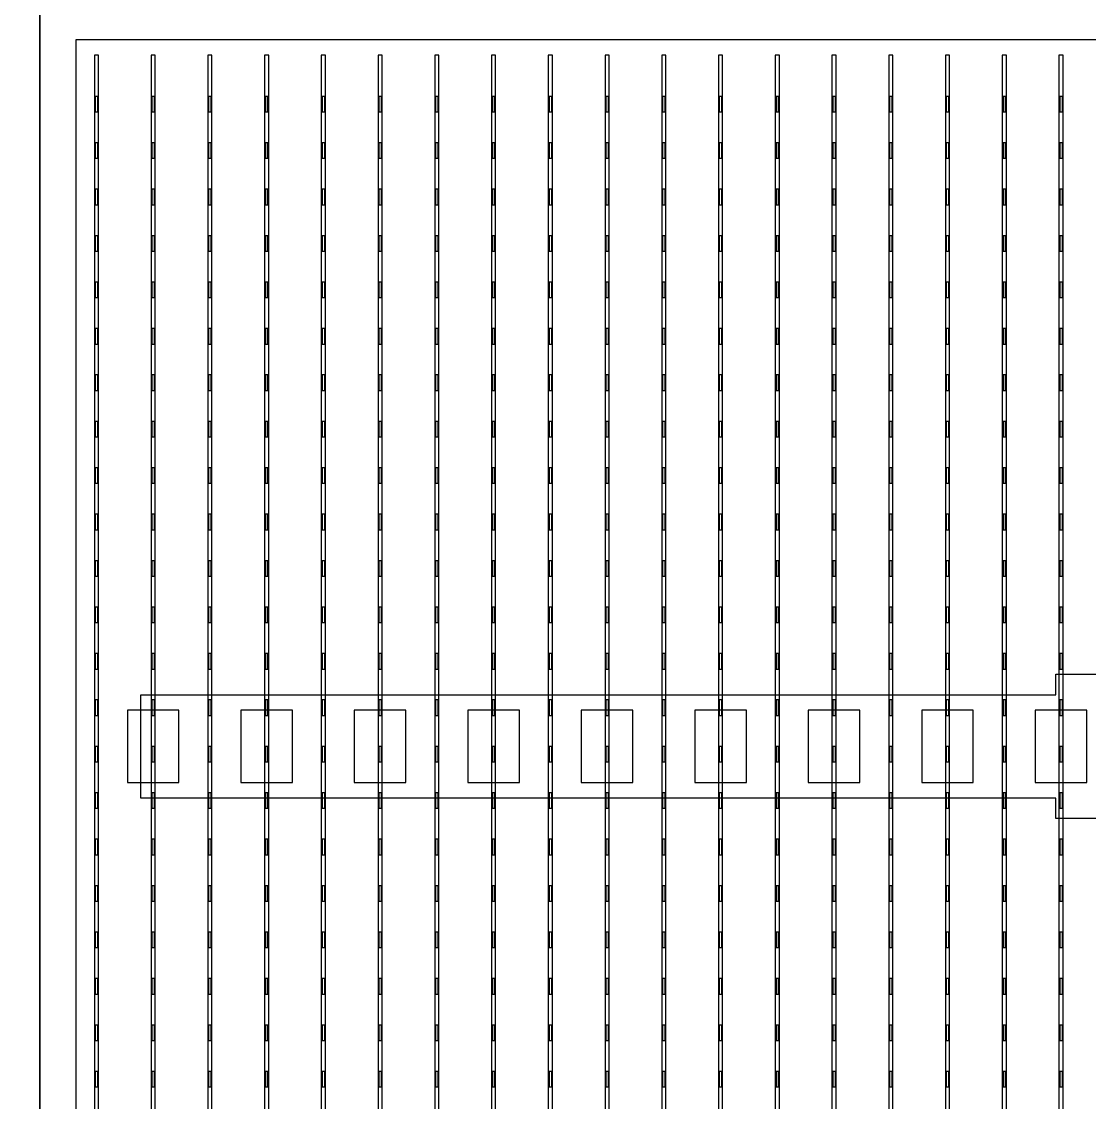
# Model space of a CAD drawing. Header units: millimetres. Extents: x -18 to 142, y -7 to 153.
# Drawn here: x 20.2 to 30.55, y 114.25 to 124.72 of the extents above; entities that cross this region are included whole.
import ezdxf

# ---------------------------------------------------------------- set-up
doc = ezdxf.new("R2010")
doc.units = ezdxf.units.MM
for name, color, linetype in [('BUSBARS', 3, 'Continuous'), ('CELLS', 5, 'Continuous'), ('CONTACT_PADS', 2, 'Continuous'), ('DICING', 4, 'Continuous'), ('FINGERS', 1, 'Continuous'), ('INSULATION', 2, 'Continuous')]:
    doc.layers.add(name, color=color, linetype=linetype)

msp = doc.modelspace()

# ---------------------------------------------------------------- linework, layer by layer
at = {"layer": 'BUSBARS'}
msp.add_lwpolyline([(40.29, 118.2), (40.29, 117.2), (31.42, 117.2), (31.42, 117), (30.22, 117), (30.22, 117.2), (21.35, 117.2), (21.35, 118.2), (30.22, 118.2), (30.22, 118.4), (31.42, 118.4), (31.42, 118.2), (40.29, 118.2)], close=True, dxfattribs=at)
at = {"layer": 'CELLS'}
for points in [[(20.37, 104), (20.37, 124.9), (-0.53, 124.9), (-0.53, 104), (20.37, 104)], [(41.27, 104), (41.27, 124.9), (20.37, 124.9), (20.37, 104), (41.27, 104)]]:
    msp.add_lwpolyline(points, close=True, dxfattribs=at)
at = {"layer": 'CONTACT_PADS'}
for points in [[(20.933, 123.85), (20.933, 124), (20.908, 124), (20.908, 123.85), (20.933, 123.85)], [(21.483, 123.85), (21.483, 124), (21.458, 124), (21.458, 123.85), (21.483, 123.85)], [(22.033, 123.85), (22.033, 124), (22.008, 124), (22.008, 123.85), (22.033, 123.85)], [(22.583, 123.85), (22.583, 124), (22.558, 124), (22.558, 123.85), (22.583, 123.85)], [(23.133, 123.85), (23.133, 124), (23.108, 124), (23.108, 123.85), (23.133, 123.85)], [(23.683, 123.85), (23.683, 124), (23.658, 124), (23.658, 123.85), (23.683, 123.85)], [(24.233, 123.85), (24.233, 124), (24.208, 124), (24.208, 123.85), (24.233, 123.85)], [(24.783, 123.85), (24.783, 124), (24.758, 124), (24.758, 123.85), (24.783, 123.85)], [(25.333, 123.85), (25.333, 124), (25.308, 124), (25.308, 123.85), (25.333, 123.85)], [(25.883, 123.85), (25.883, 124), (25.858, 124), (25.858, 123.85), (25.883, 123.85)], [(26.433, 123.85), (26.433, 124), (26.408, 124), (26.408, 123.85), (26.433, 123.85)], [(26.983, 123.85), (26.983, 124), (26.958, 124), (26.958, 123.85), (26.983, 123.85)], [(27.533, 123.85), (27.533, 124), (27.508, 124), (27.508, 123.85), (27.533, 123.85)], [(28.083, 123.85), (28.083, 124), (28.058, 124), (28.058, 123.85), (28.083, 123.85)], [(28.633, 123.85), (28.633, 124), (28.608, 124), (28.608, 123.85), (28.633, 123.85)], [(29.183, 123.85), (29.183, 124), (29.158, 124), (29.158, 123.85), (29.183, 123.85)], [(29.733, 123.85), (29.733, 124), (29.708, 124), (29.708, 123.85), (29.733, 123.85)], [(30.283, 123.85), (30.283, 124), (30.258, 124), (30.258, 123.85), (30.283, 123.85)], [(20.933, 123.4), (20.933, 123.55), (20.908, 123.55), (20.908, 123.4), (20.933, 123.4)], [(21.483, 123.4), (21.483, 123.55), (21.458, 123.55), (21.458, 123.4), (21.483, 123.4)], [(22.033, 123.4), (22.033, 123.55), (22.008, 123.55), (22.008, 123.4), (22.033, 123.4)], [(22.583, 123.4), (22.583, 123.55), (22.558, 123.55), (22.558, 123.4), (22.583, 123.4)], [(23.133, 123.4), (23.133, 123.55), (23.108, 123.55), (23.108, 123.4), (23.133, 123.4)], [(23.683, 123.4), (23.683, 123.55), (23.658, 123.55), (23.658, 123.4), (23.683, 123.4)], [(24.233, 123.4), (24.233, 123.55), (24.208, 123.55), (24.208, 123.4), (24.233, 123.4)], [(24.783, 123.4), (24.783, 123.55), (24.758, 123.55), (24.758, 123.4), (24.783, 123.4)], [(25.333, 123.4), (25.333, 123.55), (25.308, 123.55), (25.308, 123.4), (25.333, 123.4)], [(25.883, 123.4), (25.883, 123.55), (25.858, 123.55), (25.858, 123.4), (25.883, 123.4)], [(26.433, 123.4), (26.433, 123.55), (26.408, 123.55), (26.408, 123.4), (26.433, 123.4)], [(26.983, 123.4), (26.983, 123.55), (26.958, 123.55), (26.958, 123.4), (26.983, 123.4)], [(27.533, 123.4), (27.533, 123.55), (27.508, 123.55), (27.508, 123.4), (27.533, 123.4)], [(28.083, 123.4), (28.083, 123.55), (28.058, 123.55), (28.058, 123.4), (28.083, 123.4)], [(28.633, 123.4), (28.633, 123.55), (28.608, 123.55), (28.608, 123.4), (28.633, 123.4)], [(29.183, 123.4), (29.183, 123.55), (29.158, 123.55), (29.158, 123.4), (29.183, 123.4)], [(29.733, 123.4), (29.733, 123.55), (29.708, 123.55), (29.708, 123.4), (29.733, 123.4)], [(30.283, 123.4), (30.283, 123.55), (30.258, 123.55), (30.258, 123.4), (30.283, 123.4)], [(20.933, 122.95), (20.933, 123.1), (20.908, 123.1), (20.908, 122.95), (20.933, 122.95)], [(21.483, 122.95), (21.483, 123.1), (21.458, 123.1), (21.458, 122.95), (21.483, 122.95)], [(22.033, 122.95), (22.033, 123.1), (22.008, 123.1), (22.008, 122.95), (22.033, 122.95)], [(22.583, 122.95), (22.583, 123.1), (22.558, 123.1), (22.558, 122.95), (22.583, 122.95)], [(23.133, 122.95), (23.133, 123.1), (23.108, 123.1), (23.108, 122.95), (23.133, 122.95)], [(23.683, 122.95), (23.683, 123.1), (23.658, 123.1), (23.658, 122.95), (23.683, 122.95)], [(24.233, 122.95), (24.233, 123.1), (24.208, 123.1), (24.208, 122.95), (24.233, 122.95)], [(24.783, 122.95), (24.783, 123.1), (24.758, 123.1), (24.758, 122.95), (24.783, 122.95)], [(25.333, 122.95), (25.333, 123.1), (25.308, 123.1), (25.308, 122.95), (25.333, 122.95)], [(25.883, 122.95), (25.883, 123.1), (25.858, 123.1), (25.858, 122.95), (25.883, 122.95)], [(26.433, 122.95), (26.433, 123.1), (26.408, 123.1), (26.408, 122.95), (26.433, 122.95)], [(26.983, 122.95), (26.983, 123.1), (26.958, 123.1), (26.958, 122.95), (26.983, 122.95)], [(27.533, 122.95), (27.533, 123.1), (27.508, 123.1), (27.508, 122.95), (27.533, 122.95)], [(28.083, 122.95), (28.083, 123.1), (28.058, 123.1), (28.058, 122.95), (28.083, 122.95)], [(28.633, 122.95), (28.633, 123.1), (28.608, 123.1), (28.608, 122.95), (28.633, 122.95)], [(29.183, 122.95), (29.183, 123.1), (29.158, 123.1), (29.158, 122.95), (29.183, 122.95)], [(29.733, 122.95), (29.733, 123.1), (29.708, 123.1), (29.708, 122.95), (29.733, 122.95)], [(30.283, 122.95), (30.283, 123.1), (30.258, 123.1), (30.258, 122.95), (30.283, 122.95)], [(20.933, 122.5), (20.933, 122.65), (20.908, 122.65), (20.908, 122.5), (20.933, 122.5)], [(21.483, 122.5), (21.483, 122.65), (21.458, 122.65), (21.458, 122.5), (21.483, 122.5)], [(22.033, 122.5), (22.033, 122.65), (22.008, 122.65), (22.008, 122.5), (22.033, 122.5)], [(22.583, 122.5), (22.583, 122.65), (22.558, 122.65), (22.558, 122.5), (22.583, 122.5)], [(23.133, 122.5), (23.133, 122.65), (23.108, 122.65), (23.108, 122.5), (23.133, 122.5)], [(23.683, 122.5), (23.683, 122.65), (23.658, 122.65), (23.658, 122.5), (23.683, 122.5)], [(24.233, 122.5), (24.233, 122.65), (24.208, 122.65), (24.208, 122.5), (24.233, 122.5)], [(24.783, 122.5), (24.783, 122.65), (24.758, 122.65), (24.758, 122.5), (24.783, 122.5)], [(25.333, 122.5), (25.333, 122.65), (25.308, 122.65), (25.308, 122.5), (25.333, 122.5)], [(25.883, 122.5), (25.883, 122.65), (25.858, 122.65), (25.858, 122.5), (25.883, 122.5)], [(26.433, 122.5), (26.433, 122.65), (26.408, 122.65), (26.408, 122.5), (26.433, 122.5)], [(26.983, 122.5), (26.983, 122.65), (26.958, 122.65), (26.958, 122.5), (26.983, 122.5)], [(27.533, 122.5), (27.533, 122.65), (27.508, 122.65), (27.508, 122.5), (27.533, 122.5)], [(28.083, 122.5), (28.083, 122.65), (28.058, 122.65), (28.058, 122.5), (28.083, 122.5)], [(28.633, 122.5), (28.633, 122.65), (28.608, 122.65), (28.608, 122.5), (28.633, 122.5)], [(29.183, 122.5), (29.183, 122.65), (29.158, 122.65), (29.158, 122.5), (29.183, 122.5)], [(29.733, 122.5), (29.733, 122.65), (29.708, 122.65), (29.708, 122.5), (29.733, 122.5)], [(30.283, 122.5), (30.283, 122.65), (30.258, 122.65), (30.258, 122.5), (30.283, 122.5)], [(20.933, 122.05), (20.933, 122.2), (20.908, 122.2), (20.908, 122.05), (20.933, 122.05)], [(21.483, 122.05), (21.483, 122.2), (21.458, 122.2), (21.458, 122.05), (21.483, 122.05)], [(22.033, 122.05), (22.033, 122.2), (22.008, 122.2), (22.008, 122.05), (22.033, 122.05)], [(22.583, 122.05), (22.583, 122.2), (22.558, 122.2), (22.558, 122.05), (22.583, 122.05)], [(23.133, 122.05), (23.133, 122.2), (23.108, 122.2), (23.108, 122.05), (23.133, 122.05)], [(23.683, 122.05), (23.683, 122.2), (23.658, 122.2), (23.658, 122.05), (23.683, 122.05)], [(24.233, 122.05), (24.233, 122.2), (24.208, 122.2), (24.208, 122.05), (24.233, 122.05)], [(24.783, 122.05), (24.783, 122.2), (24.758, 122.2), (24.758, 122.05), (24.783, 122.05)], [(25.333, 122.05), (25.333, 122.2), (25.308, 122.2), (25.308, 122.05), (25.333, 122.05)], [(25.883, 122.05), (25.883, 122.2), (25.858, 122.2), (25.858, 122.05), (25.883, 122.05)], [(26.433, 122.05), (26.433, 122.2), (26.408, 122.2), (26.408, 122.05), (26.433, 122.05)], [(26.983, 122.05), (26.983, 122.2), (26.958, 122.2), (26.958, 122.05), (26.983, 122.05)], [(27.533, 122.05), (27.533, 122.2), (27.508, 122.2), (27.508, 122.05), (27.533, 122.05)], [(28.083, 122.05), (28.083, 122.2), (28.058, 122.2), (28.058, 122.05), (28.083, 122.05)], [(28.633, 122.05), (28.633, 122.2), (28.608, 122.2), (28.608, 122.05), (28.633, 122.05)], [(29.183, 122.05), (29.183, 122.2), (29.158, 122.2), (29.158, 122.05), (29.183, 122.05)], [(29.733, 122.05), (29.733, 122.2), (29.708, 122.2), (29.708, 122.05), (29.733, 122.05)], [(30.283, 122.05), (30.283, 122.2), (30.258, 122.2), (30.258, 122.05), (30.283, 122.05)], [(20.933, 121.6), (20.933, 121.75), (20.908, 121.75), (20.908, 121.6), (20.933, 121.6)], [(21.483, 121.6), (21.483, 121.75), (21.458, 121.75), (21.458, 121.6), (21.483, 121.6)], [(22.033, 121.6), (22.033, 121.75), (22.008, 121.75), (22.008, 121.6), (22.033, 121.6)], [(22.583, 121.6), (22.583, 121.75), (22.558, 121.75), (22.558, 121.6), (22.583, 121.6)], [(23.133, 121.6), (23.133, 121.75), (23.108, 121.75), (23.108, 121.6), (23.133, 121.6)], [(23.683, 121.6), (23.683, 121.75), (23.658, 121.75), (23.658, 121.6), (23.683, 121.6)], [(24.233, 121.6), (24.233, 121.75), (24.208, 121.75), (24.208, 121.6), (24.233, 121.6)], [(24.783, 121.6), (24.783, 121.75), (24.758, 121.75), (24.758, 121.6), (24.783, 121.6)], [(25.333, 121.6), (25.333, 121.75), (25.308, 121.75), (25.308, 121.6), (25.333, 121.6)], [(25.883, 121.6), (25.883, 121.75), (25.858, 121.75), (25.858, 121.6), (25.883, 121.6)], [(26.433, 121.6), (26.433, 121.75), (26.408, 121.75), (26.408, 121.6), (26.433, 121.6)], [(26.983, 121.6), (26.983, 121.75), (26.958, 121.75), (26.958, 121.6), (26.983, 121.6)], [(27.533, 121.6), (27.533, 121.75), (27.508, 121.75), (27.508, 121.6), (27.533, 121.6)], [(28.083, 121.6), (28.083, 121.75), (28.058, 121.75), (28.058, 121.6), (28.083, 121.6)], [(28.633, 121.6), (28.633, 121.75), (28.608, 121.75), (28.608, 121.6), (28.633, 121.6)], [(29.183, 121.6), (29.183, 121.75), (29.158, 121.75), (29.158, 121.6), (29.183, 121.6)], [(29.733, 121.6), (29.733, 121.75), (29.708, 121.75), (29.708, 121.6), (29.733, 121.6)], [(30.283, 121.6), (30.283, 121.75), (30.258, 121.75), (30.258, 121.6), (30.283, 121.6)], [(20.933, 121.15), (20.933, 121.3), (20.908, 121.3), (20.908, 121.15), (20.933, 121.15)], [(21.483, 121.15), (21.483, 121.3), (21.458, 121.3), (21.458, 121.15), (21.483, 121.15)], [(22.033, 121.15), (22.033, 121.3), (22.008, 121.3), (22.008, 121.15), (22.033, 121.15)], [(22.583, 121.15), (22.583, 121.3), (22.558, 121.3), (22.558, 121.15), (22.583, 121.15)], [(23.133, 121.15), (23.133, 121.3), (23.108, 121.3), (23.108, 121.15), (23.133, 121.15)], [(23.683, 121.15), (23.683, 121.3), (23.658, 121.3), (23.658, 121.15), (23.683, 121.15)], [(24.233, 121.15), (24.233, 121.3), (24.208, 121.3), (24.208, 121.15), (24.233, 121.15)], [(24.783, 121.15), (24.783, 121.3), (24.758, 121.3), (24.758, 121.15), (24.783, 121.15)], [(25.333, 121.15), (25.333, 121.3), (25.308, 121.3), (25.308, 121.15), (25.333, 121.15)], [(25.883, 121.15), (25.883, 121.3), (25.858, 121.3), (25.858, 121.15), (25.883, 121.15)], [(26.433, 121.15), (26.433, 121.3), (26.408, 121.3), (26.408, 121.15), (26.433, 121.15)], [(26.983, 121.15), (26.983, 121.3), (26.958, 121.3), (26.958, 121.15), (26.983, 121.15)], [(27.533, 121.15), (27.533, 121.3), (27.508, 121.3), (27.508, 121.15), (27.533, 121.15)], [(28.083, 121.15), (28.083, 121.3), (28.058, 121.3), (28.058, 121.15), (28.083, 121.15)], [(28.633, 121.15), (28.633, 121.3), (28.608, 121.3), (28.608, 121.15), (28.633, 121.15)], [(29.183, 121.15), (29.183, 121.3), (29.158, 121.3), (29.158, 121.15), (29.183, 121.15)], [(29.733, 121.15), (29.733, 121.3), (29.708, 121.3), (29.708, 121.15), (29.733, 121.15)], [(30.283, 121.15), (30.283, 121.3), (30.258, 121.3), (30.258, 121.15), (30.283, 121.15)], [(20.933, 120.7), (20.933, 120.85), (20.908, 120.85), (20.908, 120.7), (20.933, 120.7)], [(21.483, 120.7), (21.483, 120.85), (21.458, 120.85), (21.458, 120.7), (21.483, 120.7)], [(22.033, 120.7), (22.033, 120.85), (22.008, 120.85), (22.008, 120.7), (22.033, 120.7)], [(22.583, 120.7), (22.583, 120.85), (22.558, 120.85), (22.558, 120.7), (22.583, 120.7)], [(23.133, 120.7), (23.133, 120.85), (23.108, 120.85), (23.108, 120.7), (23.133, 120.7)], [(23.683, 120.7), (23.683, 120.85), (23.658, 120.85), (23.658, 120.7), (23.683, 120.7)], [(24.233, 120.7), (24.233, 120.85), (24.208, 120.85), (24.208, 120.7), (24.233, 120.7)], [(24.783, 120.7), (24.783, 120.85), (24.758, 120.85), (24.758, 120.7), (24.783, 120.7)], [(25.333, 120.7), (25.333, 120.85), (25.308, 120.85), (25.308, 120.7), (25.333, 120.7)], [(25.883, 120.7), (25.883, 120.85), (25.858, 120.85), (25.858, 120.7), (25.883, 120.7)], [(26.433, 120.7), (26.433, 120.85), (26.408, 120.85), (26.408, 120.7), (26.433, 120.7)], [(26.983, 120.7), (26.983, 120.85), (26.958, 120.85), (26.958, 120.7), (26.983, 120.7)], [(27.533, 120.7), (27.533, 120.85), (27.508, 120.85), (27.508, 120.7), (27.533, 120.7)], [(28.083, 120.7), (28.083, 120.85), (28.058, 120.85), (28.058, 120.7), (28.083, 120.7)], [(28.633, 120.7), (28.633, 120.85), (28.608, 120.85), (28.608, 120.7), (28.633, 120.7)], [(29.183, 120.7), (29.183, 120.85), (29.158, 120.85), (29.158, 120.7), (29.183, 120.7)], [(29.733, 120.7), (29.733, 120.85), (29.708, 120.85), (29.708, 120.7), (29.733, 120.7)], [(30.283, 120.7), (30.283, 120.85), (30.258, 120.85), (30.258, 120.7), (30.283, 120.7)], [(20.933, 120.25), (20.933, 120.4), (20.908, 120.4), (20.908, 120.25), (20.933, 120.25)], [(21.483, 120.25), (21.483, 120.4), (21.458, 120.4), (21.458, 120.25), (21.483, 120.25)], [(22.033, 120.25), (22.033, 120.4), (22.008, 120.4), (22.008, 120.25), (22.033, 120.25)], [(22.583, 120.25), (22.583, 120.4), (22.558, 120.4), (22.558, 120.25), (22.583, 120.25)], [(23.133, 120.25), (23.133, 120.4), (23.108, 120.4), (23.108, 120.25), (23.133, 120.25)], [(23.683, 120.25), (23.683, 120.4), (23.658, 120.4), (23.658, 120.25), (23.683, 120.25)], [(24.233, 120.25), (24.233, 120.4), (24.208, 120.4), (24.208, 120.25), (24.233, 120.25)], [(24.783, 120.25), (24.783, 120.4), (24.758, 120.4), (24.758, 120.25), (24.783, 120.25)], [(25.333, 120.25), (25.333, 120.4), (25.308, 120.4), (25.308, 120.25), (25.333, 120.25)], [(25.883, 120.25), (25.883, 120.4), (25.858, 120.4), (25.858, 120.25), (25.883, 120.25)], [(26.433, 120.25), (26.433, 120.4), (26.408, 120.4), (26.408, 120.25), (26.433, 120.25)], [(26.983, 120.25), (26.983, 120.4), (26.958, 120.4), (26.958, 120.25), (26.983, 120.25)], [(27.533, 120.25), (27.533, 120.4), (27.508, 120.4), (27.508, 120.25), (27.533, 120.25)], [(28.083, 120.25), (28.083, 120.4), (28.058, 120.4), (28.058, 120.25), (28.083, 120.25)], [(28.633, 120.25), (28.633, 120.4), (28.608, 120.4), (28.608, 120.25), (28.633, 120.25)], [(29.183, 120.25), (29.183, 120.4), (29.158, 120.4), (29.158, 120.25), (29.183, 120.25)], [(29.733, 120.25), (29.733, 120.4), (29.708, 120.4), (29.708, 120.25), (29.733, 120.25)], [(30.283, 120.25), (30.283, 120.4), (30.258, 120.4), (30.258, 120.25), (30.283, 120.25)], [(20.933, 119.8), (20.933, 119.95), (20.908, 119.95), (20.908, 119.8), (20.933, 119.8)], [(21.483, 119.8), (21.483, 119.95), (21.458, 119.95), (21.458, 119.8), (21.483, 119.8)], [(22.033, 119.8), (22.033, 119.95), (22.008, 119.95), (22.008, 119.8), (22.033, 119.8)], [(22.583, 119.8), (22.583, 119.95), (22.558, 119.95), (22.558, 119.8), (22.583, 119.8)], [(23.133, 119.8), (23.133, 119.95), (23.108, 119.95), (23.108, 119.8), (23.133, 119.8)], [(23.683, 119.8), (23.683, 119.95), (23.658, 119.95), (23.658, 119.8), (23.683, 119.8)], [(24.233, 119.8), (24.233, 119.95), (24.208, 119.95), (24.208, 119.8), (24.233, 119.8)], [(24.783, 119.8), (24.783, 119.95), (24.758, 119.95), (24.758, 119.8), (24.783, 119.8)], [(25.333, 119.8), (25.333, 119.95), (25.308, 119.95), (25.308, 119.8), (25.333, 119.8)], [(25.883, 119.8), (25.883, 119.95), (25.858, 119.95), (25.858, 119.8), (25.883, 119.8)], [(26.433, 119.8), (26.433, 119.95), (26.408, 119.95), (26.408, 119.8), (26.433, 119.8)], [(26.983, 119.8), (26.983, 119.95), (26.958, 119.95), (26.958, 119.8), (26.983, 119.8)], [(27.533, 119.8), (27.533, 119.95), (27.508, 119.95), (27.508, 119.8), (27.533, 119.8)], [(28.083, 119.8), (28.083, 119.95), (28.058, 119.95), (28.058, 119.8), (28.083, 119.8)], [(28.633, 119.8), (28.633, 119.95), (28.608, 119.95), (28.608, 119.8), (28.633, 119.8)], [(29.183, 119.8), (29.183, 119.95), (29.158, 119.95), (29.158, 119.8), (29.183, 119.8)], [(29.733, 119.8), (29.733, 119.95), (29.708, 119.95), (29.708, 119.8), (29.733, 119.8)], [(30.283, 119.8), (30.283, 119.95), (30.258, 119.95), (30.258, 119.8), (30.283, 119.8)], [(20.933, 119.35), (20.933, 119.5), (20.908, 119.5), (20.908, 119.35), (20.933, 119.35)], [(21.483, 119.35), (21.483, 119.5), (21.458, 119.5), (21.458, 119.35), (21.483, 119.35)], [(22.033, 119.35), (22.033, 119.5), (22.008, 119.5), (22.008, 119.35), (22.033, 119.35)], [(22.583, 119.35), (22.583, 119.5), (22.558, 119.5), (22.558, 119.35), (22.583, 119.35)], [(23.133, 119.35), (23.133, 119.5), (23.108, 119.5), (23.108, 119.35), (23.133, 119.35)], [(23.683, 119.35), (23.683, 119.5), (23.658, 119.5), (23.658, 119.35), (23.683, 119.35)], [(24.233, 119.35), (24.233, 119.5), (24.208, 119.5), (24.208, 119.35), (24.233, 119.35)], [(24.783, 119.35), (24.783, 119.5), (24.758, 119.5), (24.758, 119.35), (24.783, 119.35)], [(25.333, 119.35), (25.333, 119.5), (25.308, 119.5), (25.308, 119.35), (25.333, 119.35)], [(25.883, 119.35), (25.883, 119.5), (25.858, 119.5), (25.858, 119.35), (25.883, 119.35)], [(26.433, 119.35), (26.433, 119.5), (26.408, 119.5), (26.408, 119.35), (26.433, 119.35)], [(26.983, 119.35), (26.983, 119.5), (26.958, 119.5), (26.958, 119.35), (26.983, 119.35)], [(27.533, 119.35), (27.533, 119.5), (27.508, 119.5), (27.508, 119.35), (27.533, 119.35)], [(28.083, 119.35), (28.083, 119.5), (28.058, 119.5), (28.058, 119.35), (28.083, 119.35)], [(28.633, 119.35), (28.633, 119.5), (28.608, 119.5), (28.608, 119.35), (28.633, 119.35)], [(29.183, 119.35), (29.183, 119.5), (29.158, 119.5), (29.158, 119.35), (29.183, 119.35)], [(29.733, 119.35), (29.733, 119.5), (29.708, 119.5), (29.708, 119.35), (29.733, 119.35)], [(30.283, 119.35), (30.283, 119.5), (30.258, 119.5), (30.258, 119.35), (30.283, 119.35)], [(20.933, 118.9), (20.933, 119.05), (20.908, 119.05), (20.908, 118.9), (20.933, 118.9)], [(21.483, 118.9), (21.483, 119.05), (21.458, 119.05), (21.458, 118.9), (21.483, 118.9)], [(22.033, 118.9), (22.033, 119.05), (22.008, 119.05), (22.008, 118.9), (22.033, 118.9)], [(22.583, 118.9), (22.583, 119.05), (22.558, 119.05), (22.558, 118.9), (22.583, 118.9)], [(23.133, 118.9), (23.133, 119.05), (23.108, 119.05), (23.108, 118.9), (23.133, 118.9)], [(23.683, 118.9), (23.683, 119.05), (23.658, 119.05), (23.658, 118.9), (23.683, 118.9)], [(24.233, 118.9), (24.233, 119.05), (24.208, 119.05), (24.208, 118.9), (24.233, 118.9)], [(24.783, 118.9), (24.783, 119.05), (24.758, 119.05), (24.758, 118.9), (24.783, 118.9)], [(25.333, 118.9), (25.333, 119.05), (25.308, 119.05), (25.308, 118.9), (25.333, 118.9)], [(25.883, 118.9), (25.883, 119.05), (25.858, 119.05), (25.858, 118.9), (25.883, 118.9)], [(26.433, 118.9), (26.433, 119.05), (26.408, 119.05), (26.408, 118.9), (26.433, 118.9)], [(26.983, 118.9), (26.983, 119.05), (26.958, 119.05), (26.958, 118.9), (26.983, 118.9)], [(27.533, 118.9), (27.533, 119.05), (27.508, 119.05), (27.508, 118.9), (27.533, 118.9)], [(28.083, 118.9), (28.083, 119.05), (28.058, 119.05), (28.058, 118.9), (28.083, 118.9)], [(28.633, 118.9), (28.633, 119.05), (28.608, 119.05), (28.608, 118.9), (28.633, 118.9)], [(29.183, 118.9), (29.183, 119.05), (29.158, 119.05), (29.158, 118.9), (29.183, 118.9)], [(29.733, 118.9), (29.733, 119.05), (29.708, 119.05), (29.708, 118.9), (29.733, 118.9)], [(30.283, 118.9), (30.283, 119.05), (30.258, 119.05), (30.258, 118.9), (30.283, 118.9)], [(20.933, 118.45), (20.933, 118.6), (20.908, 118.6), (20.908, 118.45), (20.933, 118.45)], [(21.483, 118.45), (21.483, 118.6), (21.458, 118.6), (21.458, 118.45), (21.483, 118.45)], [(22.033, 118.45), (22.033, 118.6), (22.008, 118.6), (22.008, 118.45), (22.033, 118.45)], [(22.583, 118.45), (22.583, 118.6), (22.558, 118.6), (22.558, 118.45), (22.583, 118.45)], [(23.133, 118.45), (23.133, 118.6), (23.108, 118.6), (23.108, 118.45), (23.133, 118.45)], [(23.683, 118.45), (23.683, 118.6), (23.658, 118.6), (23.658, 118.45), (23.683, 118.45)], [(24.233, 118.45), (24.233, 118.6), (24.208, 118.6), (24.208, 118.45), (24.233, 118.45)], [(24.783, 118.45), (24.783, 118.6), (24.758, 118.6), (24.758, 118.45), (24.783, 118.45)], [(25.333, 118.45), (25.333, 118.6), (25.308, 118.6), (25.308, 118.45), (25.333, 118.45)], [(25.883, 118.45), (25.883, 118.6), (25.858, 118.6), (25.858, 118.45), (25.883, 118.45)], [(26.433, 118.45), (26.433, 118.6), (26.408, 118.6), (26.408, 118.45), (26.433, 118.45)], [(26.983, 118.45), (26.983, 118.6), (26.958, 118.6), (26.958, 118.45), (26.983, 118.45)], [(27.533, 118.45), (27.533, 118.6), (27.508, 118.6), (27.508, 118.45), (27.533, 118.45)], [(28.083, 118.45), (28.083, 118.6), (28.058, 118.6), (28.058, 118.45), (28.083, 118.45)], [(28.633, 118.45), (28.633, 118.6), (28.608, 118.6), (28.608, 118.45), (28.633, 118.45)], [(29.183, 118.45), (29.183, 118.6), (29.158, 118.6), (29.158, 118.45), (29.183, 118.45)], [(29.733, 118.45), (29.733, 118.6), (29.708, 118.6), (29.708, 118.45), (29.733, 118.45)], [(30.283, 118.45), (30.283, 118.6), (30.258, 118.6), (30.258, 118.45), (30.283, 118.45)], [(20.933, 118), (20.933, 118.15), (20.908, 118.15), (20.908, 118), (20.933, 118)], [(21.483, 118), (21.483, 118.15), (21.458, 118.15), (21.458, 118), (21.483, 118)], [(22.033, 118), (22.033, 118.15), (22.008, 118.15), (22.008, 118), (22.033, 118)], [(22.583, 118), (22.583, 118.15), (22.558, 118.15), (22.558, 118), (22.583, 118)], [(23.133, 118), (23.133, 118.15), (23.108, 118.15), (23.108, 118), (23.133, 118)], [(23.683, 118), (23.683, 118.15), (23.658, 118.15), (23.658, 118), (23.683, 118)], [(24.233, 118), (24.233, 118.15), (24.208, 118.15), (24.208, 118), (24.233, 118)], [(24.783, 118), (24.783, 118.15), (24.758, 118.15), (24.758, 118), (24.783, 118)], [(25.333, 118), (25.333, 118.15), (25.308, 118.15), (25.308, 118), (25.333, 118)], [(25.883, 118), (25.883, 118.15), (25.858, 118.15), (25.858, 118), (25.883, 118)], [(26.433, 118), (26.433, 118.15), (26.408, 118.15), (26.408, 118), (26.433, 118)], [(26.983, 118), (26.983, 118.15), (26.958, 118.15), (26.958, 118), (26.983, 118)], [(27.533, 118), (27.533, 118.15), (27.508, 118.15), (27.508, 118), (27.533, 118)], [(28.083, 118), (28.083, 118.15), (28.058, 118.15), (28.058, 118), (28.083, 118)], [(28.633, 118), (28.633, 118.15), (28.608, 118.15), (28.608, 118), (28.633, 118)], [(29.183, 118), (29.183, 118.15), (29.158, 118.15), (29.158, 118), (29.183, 118)], [(29.733, 118), (29.733, 118.15), (29.708, 118.15), (29.708, 118), (29.733, 118)], [(30.283, 118), (30.283, 118.15), (30.258, 118.15), (30.258, 118), (30.283, 118)], [(20.933, 117.55), (20.933, 117.7), (20.908, 117.7), (20.908, 117.55), (20.933, 117.55)], [(21.483, 117.55), (21.483, 117.7), (21.458, 117.7), (21.458, 117.55), (21.483, 117.55)], [(22.033, 117.55), (22.033, 117.7), (22.008, 117.7), (22.008, 117.55), (22.033, 117.55)], [(22.583, 117.55), (22.583, 117.7), (22.558, 117.7), (22.558, 117.55), (22.583, 117.55)], [(23.133, 117.55), (23.133, 117.7), (23.108, 117.7), (23.108, 117.55), (23.133, 117.55)], [(23.683, 117.55), (23.683, 117.7), (23.658, 117.7), (23.658, 117.55), (23.683, 117.55)], [(24.233, 117.55), (24.233, 117.7), (24.208, 117.7), (24.208, 117.55), (24.233, 117.55)], [(24.783, 117.55), (24.783, 117.7), (24.758, 117.7), (24.758, 117.55), (24.783, 117.55)], [(25.333, 117.55), (25.333, 117.7), (25.308, 117.7), (25.308, 117.55), (25.333, 117.55)], [(25.883, 117.55), (25.883, 117.7), (25.858, 117.7), (25.858, 117.55), (25.883, 117.55)], [(26.433, 117.55), (26.433, 117.7), (26.408, 117.7), (26.408, 117.55), (26.433, 117.55)], [(26.983, 117.55), (26.983, 117.7), (26.958, 117.7), (26.958, 117.55), (26.983, 117.55)], [(27.533, 117.55), (27.533, 117.7), (27.508, 117.7), (27.508, 117.55), (27.533, 117.55)], [(28.083, 117.55), (28.083, 117.7), (28.058, 117.7), (28.058, 117.55), (28.083, 117.55)], [(28.633, 117.55), (28.633, 117.7), (28.608, 117.7), (28.608, 117.55), (28.633, 117.55)], [(29.183, 117.55), (29.183, 117.7), (29.158, 117.7), (29.158, 117.55), (29.183, 117.55)], [(29.733, 117.55), (29.733, 117.7), (29.708, 117.7), (29.708, 117.55), (29.733, 117.55)], [(30.283, 117.55), (30.283, 117.7), (30.258, 117.7), (30.258, 117.55), (30.283, 117.55)], [(20.933, 117.1), (20.933, 117.25), (20.908, 117.25), (20.908, 117.1), (20.933, 117.1)], [(21.483, 117.1), (21.483, 117.25), (21.458, 117.25), (21.458, 117.1), (21.483, 117.1)], [(22.033, 117.1), (22.033, 117.25), (22.008, 117.25), (22.008, 117.1), (22.033, 117.1)], [(22.583, 117.1), (22.583, 117.25), (22.558, 117.25), (22.558, 117.1), (22.583, 117.1)], [(23.133, 117.1), (23.133, 117.25), (23.108, 117.25), (23.108, 117.1), (23.133, 117.1)], [(23.683, 117.1), (23.683, 117.25), (23.658, 117.25), (23.658, 117.1), (23.683, 117.1)], [(24.233, 117.1), (24.233, 117.25), (24.208, 117.25), (24.208, 117.1), (24.233, 117.1)], [(24.783, 117.1), (24.783, 117.25), (24.758, 117.25), (24.758, 117.1), (24.783, 117.1)], [(25.333, 117.1), (25.333, 117.25), (25.308, 117.25), (25.308, 117.1), (25.333, 117.1)], [(25.883, 117.1), (25.883, 117.25), (25.858, 117.25), (25.858, 117.1), (25.883, 117.1)], [(26.433, 117.1), (26.433, 117.25), (26.408, 117.25), (26.408, 117.1), (26.433, 117.1)], [(26.983, 117.1), (26.983, 117.25), (26.958, 117.25), (26.958, 117.1), (26.983, 117.1)], [(27.533, 117.1), (27.533, 117.25), (27.508, 117.25), (27.508, 117.1), (27.533, 117.1)], [(28.083, 117.1), (28.083, 117.25), (28.058, 117.25), (28.058, 117.1), (28.083, 117.1)], [(28.633, 117.1), (28.633, 117.25), (28.608, 117.25), (28.608, 117.1), (28.633, 117.1)], [(29.183, 117.1), (29.183, 117.25), (29.158, 117.25), (29.158, 117.1), (29.183, 117.1)], [(29.733, 117.1), (29.733, 117.25), (29.708, 117.25), (29.708, 117.1), (29.733, 117.1)], [(30.283, 117.1), (30.283, 117.25), (30.258, 117.25), (30.258, 117.1), (30.283, 117.1)], [(20.933, 116.65), (20.933, 116.8), (20.908, 116.8), (20.908, 116.65), (20.933, 116.65)], [(21.483, 116.65), (21.483, 116.8), (21.458, 116.8), (21.458, 116.65), (21.483, 116.65)], [(22.033, 116.65), (22.033, 116.8), (22.008, 116.8), (22.008, 116.65), (22.033, 116.65)], [(22.583, 116.65), (22.583, 116.8), (22.558, 116.8), (22.558, 116.65), (22.583, 116.65)], [(23.133, 116.65), (23.133, 116.8), (23.108, 116.8), (23.108, 116.65), (23.133, 116.65)], [(23.683, 116.65), (23.683, 116.8), (23.658, 116.8), (23.658, 116.65), (23.683, 116.65)], [(24.233, 116.65), (24.233, 116.8), (24.208, 116.8), (24.208, 116.65), (24.233, 116.65)], [(24.783, 116.65), (24.783, 116.8), (24.758, 116.8), (24.758, 116.65), (24.783, 116.65)], [(25.333, 116.65), (25.333, 116.8), (25.308, 116.8), (25.308, 116.65), (25.333, 116.65)], [(25.883, 116.65), (25.883, 116.8), (25.858, 116.8), (25.858, 116.65), (25.883, 116.65)], [(26.433, 116.65), (26.433, 116.8), (26.408, 116.8), (26.408, 116.65), (26.433, 116.65)], [(26.983, 116.65), (26.983, 116.8), (26.958, 116.8), (26.958, 116.65), (26.983, 116.65)], [(27.533, 116.65), (27.533, 116.8), (27.508, 116.8), (27.508, 116.65), (27.533, 116.65)], [(28.083, 116.65), (28.083, 116.8), (28.058, 116.8), (28.058, 116.65), (28.083, 116.65)], [(28.633, 116.65), (28.633, 116.8), (28.608, 116.8), (28.608, 116.65), (28.633, 116.65)], [(29.183, 116.65), (29.183, 116.8), (29.158, 116.8), (29.158, 116.65), (29.183, 116.65)], [(29.733, 116.65), (29.733, 116.8), (29.708, 116.8), (29.708, 116.65), (29.733, 116.65)], [(30.283, 116.65), (30.283, 116.8), (30.258, 116.8), (30.258, 116.65), (30.283, 116.65)], [(20.933, 116.2), (20.933, 116.35), (20.908, 116.35), (20.908, 116.2), (20.933, 116.2)], [(21.483, 116.2), (21.483, 116.35), (21.458, 116.35), (21.458, 116.2), (21.483, 116.2)], [(22.033, 116.2), (22.033, 116.35), (22.008, 116.35), (22.008, 116.2), (22.033, 116.2)], [(22.583, 116.2), (22.583, 116.35), (22.558, 116.35), (22.558, 116.2), (22.583, 116.2)], [(23.133, 116.2), (23.133, 116.35), (23.108, 116.35), (23.108, 116.2), (23.133, 116.2)], [(23.683, 116.2), (23.683, 116.35), (23.658, 116.35), (23.658, 116.2), (23.683, 116.2)], [(24.233, 116.2), (24.233, 116.35), (24.208, 116.35), (24.208, 116.2), (24.233, 116.2)], [(24.783, 116.2), (24.783, 116.35), (24.758, 116.35), (24.758, 116.2), (24.783, 116.2)], [(25.333, 116.2), (25.333, 116.35), (25.308, 116.35), (25.308, 116.2), (25.333, 116.2)], [(25.883, 116.2), (25.883, 116.35), (25.858, 116.35), (25.858, 116.2), (25.883, 116.2)], [(26.433, 116.2), (26.433, 116.35), (26.408, 116.35), (26.408, 116.2), (26.433, 116.2)], [(26.983, 116.2), (26.983, 116.35), (26.958, 116.35), (26.958, 116.2), (26.983, 116.2)], [(27.533, 116.2), (27.533, 116.35), (27.508, 116.35), (27.508, 116.2), (27.533, 116.2)], [(28.083, 116.2), (28.083, 116.35), (28.058, 116.35), (28.058, 116.2), (28.083, 116.2)], [(28.633, 116.2), (28.633, 116.35), (28.608, 116.35), (28.608, 116.2), (28.633, 116.2)], [(29.183, 116.2), (29.183, 116.35), (29.158, 116.35), (29.158, 116.2), (29.183, 116.2)], [(29.733, 116.2), (29.733, 116.35), (29.708, 116.35), (29.708, 116.2), (29.733, 116.2)], [(30.283, 116.2), (30.283, 116.35), (30.258, 116.35), (30.258, 116.2), (30.283, 116.2)], [(20.933, 115.75), (20.933, 115.9), (20.908, 115.9), (20.908, 115.75), (20.933, 115.75)], [(21.483, 115.75), (21.483, 115.9), (21.458, 115.9), (21.458, 115.75), (21.483, 115.75)], [(22.033, 115.75), (22.033, 115.9), (22.008, 115.9), (22.008, 115.75), (22.033, 115.75)], [(22.583, 115.75), (22.583, 115.9), (22.558, 115.9), (22.558, 115.75), (22.583, 115.75)], [(23.133, 115.75), (23.133, 115.9), (23.108, 115.9), (23.108, 115.75), (23.133, 115.75)], [(23.683, 115.75), (23.683, 115.9), (23.658, 115.9), (23.658, 115.75), (23.683, 115.75)], [(24.233, 115.75), (24.233, 115.9), (24.208, 115.9), (24.208, 115.75), (24.233, 115.75)], [(24.783, 115.75), (24.783, 115.9), (24.758, 115.9), (24.758, 115.75), (24.783, 115.75)], [(25.333, 115.75), (25.333, 115.9), (25.308, 115.9), (25.308, 115.75), (25.333, 115.75)], [(25.883, 115.75), (25.883, 115.9), (25.858, 115.9), (25.858, 115.75), (25.883, 115.75)], [(26.433, 115.75), (26.433, 115.9), (26.408, 115.9), (26.408, 115.75), (26.433, 115.75)], [(26.983, 115.75), (26.983, 115.9), (26.958, 115.9), (26.958, 115.75), (26.983, 115.75)], [(27.533, 115.75), (27.533, 115.9), (27.508, 115.9), (27.508, 115.75), (27.533, 115.75)], [(28.083, 115.75), (28.083, 115.9), (28.058, 115.9), (28.058, 115.75), (28.083, 115.75)], [(28.633, 115.75), (28.633, 115.9), (28.608, 115.9), (28.608, 115.75), (28.633, 115.75)], [(29.183, 115.75), (29.183, 115.9), (29.158, 115.9), (29.158, 115.75), (29.183, 115.75)], [(29.733, 115.75), (29.733, 115.9), (29.708, 115.9), (29.708, 115.75), (29.733, 115.75)], [(30.283, 115.75), (30.283, 115.9), (30.258, 115.9), (30.258, 115.75), (30.283, 115.75)], [(20.933, 115.3), (20.933, 115.45), (20.908, 115.45), (20.908, 115.3), (20.933, 115.3)], [(21.483, 115.3), (21.483, 115.45), (21.458, 115.45), (21.458, 115.3), (21.483, 115.3)], [(22.033, 115.3), (22.033, 115.45), (22.008, 115.45), (22.008, 115.3), (22.033, 115.3)], [(22.583, 115.3), (22.583, 115.45), (22.558, 115.45), (22.558, 115.3), (22.583, 115.3)], [(23.133, 115.3), (23.133, 115.45), (23.108, 115.45), (23.108, 115.3), (23.133, 115.3)], [(23.683, 115.3), (23.683, 115.45), (23.658, 115.45), (23.658, 115.3), (23.683, 115.3)], [(24.233, 115.3), (24.233, 115.45), (24.208, 115.45), (24.208, 115.3), (24.233, 115.3)], [(24.783, 115.3), (24.783, 115.45), (24.758, 115.45), (24.758, 115.3), (24.783, 115.3)], [(25.333, 115.3), (25.333, 115.45), (25.308, 115.45), (25.308, 115.3), (25.333, 115.3)], [(25.883, 115.3), (25.883, 115.45), (25.858, 115.45), (25.858, 115.3), (25.883, 115.3)], [(26.433, 115.3), (26.433, 115.45), (26.408, 115.45), (26.408, 115.3), (26.433, 115.3)], [(26.983, 115.3), (26.983, 115.45), (26.958, 115.45), (26.958, 115.3), (26.983, 115.3)], [(27.533, 115.3), (27.533, 115.45), (27.508, 115.45), (27.508, 115.3), (27.533, 115.3)], [(28.083, 115.3), (28.083, 115.45), (28.058, 115.45), (28.058, 115.3), (28.083, 115.3)], [(28.633, 115.3), (28.633, 115.45), (28.608, 115.45), (28.608, 115.3), (28.633, 115.3)], [(29.183, 115.3), (29.183, 115.45), (29.158, 115.45), (29.158, 115.3), (29.183, 115.3)], [(29.733, 115.3), (29.733, 115.45), (29.708, 115.45), (29.708, 115.3), (29.733, 115.3)], [(30.283, 115.3), (30.283, 115.45), (30.258, 115.45), (30.258, 115.3), (30.283, 115.3)], [(20.933, 114.85), (20.933, 115), (20.908, 115), (20.908, 114.85), (20.933, 114.85)], [(21.483, 114.85), (21.483, 115), (21.458, 115), (21.458, 114.85), (21.483, 114.85)], [(22.033, 114.85), (22.033, 115), (22.008, 115), (22.008, 114.85), (22.033, 114.85)], [(22.583, 114.85), (22.583, 115), (22.558, 115), (22.558, 114.85), (22.583, 114.85)], [(23.133, 114.85), (23.133, 115), (23.108, 115), (23.108, 114.85), (23.133, 114.85)], [(23.683, 114.85), (23.683, 115), (23.658, 115), (23.658, 114.85), (23.683, 114.85)], [(24.233, 114.85), (24.233, 115), (24.208, 115), (24.208, 114.85), (24.233, 114.85)], [(24.783, 114.85), (24.783, 115), (24.758, 115), (24.758, 114.85), (24.783, 114.85)], [(25.333, 114.85), (25.333, 115), (25.308, 115), (25.308, 114.85), (25.333, 114.85)], [(25.883, 114.85), (25.883, 115), (25.858, 115), (25.858, 114.85), (25.883, 114.85)], [(26.433, 114.85), (26.433, 115), (26.408, 115), (26.408, 114.85), (26.433, 114.85)], [(26.983, 114.85), (26.983, 115), (26.958, 115), (26.958, 114.85), (26.983, 114.85)], [(27.533, 114.85), (27.533, 115), (27.508, 115), (27.508, 114.85), (27.533, 114.85)], [(28.083, 114.85), (28.083, 115), (28.058, 115), (28.058, 114.85), (28.083, 114.85)], [(28.633, 114.85), (28.633, 115), (28.608, 115), (28.608, 114.85), (28.633, 114.85)], [(29.183, 114.85), (29.183, 115), (29.158, 115), (29.158, 114.85), (29.183, 114.85)], [(29.733, 114.85), (29.733, 115), (29.708, 115), (29.708, 114.85), (29.733, 114.85)], [(30.283, 114.85), (30.283, 115), (30.258, 115), (30.258, 114.85), (30.283, 114.85)], [(20.933, 114.4), (20.933, 114.55), (20.908, 114.55), (20.908, 114.4), (20.933, 114.4)], [(21.483, 114.4), (21.483, 114.55), (21.458, 114.55), (21.458, 114.4), (21.483, 114.4)], [(22.033, 114.4), (22.033, 114.55), (22.008, 114.55), (22.008, 114.4), (22.033, 114.4)], [(22.583, 114.4), (22.583, 114.55), (22.558, 114.55), (22.558, 114.4), (22.583, 114.4)], [(23.133, 114.4), (23.133, 114.55), (23.108, 114.55), (23.108, 114.4), (23.133, 114.4)], [(23.683, 114.4), (23.683, 114.55), (23.658, 114.55), (23.658, 114.4), (23.683, 114.4)], [(24.233, 114.4), (24.233, 114.55), (24.208, 114.55), (24.208, 114.4), (24.233, 114.4)], [(24.783, 114.4), (24.783, 114.55), (24.758, 114.55), (24.758, 114.4), (24.783, 114.4)], [(25.333, 114.4), (25.333, 114.55), (25.308, 114.55), (25.308, 114.4), (25.333, 114.4)], [(25.883, 114.4), (25.883, 114.55), (25.858, 114.55), (25.858, 114.4), (25.883, 114.4)], [(26.433, 114.4), (26.433, 114.55), (26.408, 114.55), (26.408, 114.4), (26.433, 114.4)], [(26.983, 114.4), (26.983, 114.55), (26.958, 114.55), (26.958, 114.4), (26.983, 114.4)], [(27.533, 114.4), (27.533, 114.55), (27.508, 114.55), (27.508, 114.4), (27.533, 114.4)], [(28.083, 114.4), (28.083, 114.55), (28.058, 114.55), (28.058, 114.4), (28.083, 114.4)], [(28.633, 114.4), (28.633, 114.55), (28.608, 114.55), (28.608, 114.4), (28.633, 114.4)], [(29.183, 114.4), (29.183, 114.55), (29.158, 114.55), (29.158, 114.4), (29.183, 114.4)], [(29.733, 114.4), (29.733, 114.55), (29.708, 114.55), (29.708, 114.4), (29.733, 114.4)], [(30.283, 114.4), (30.283, 114.55), (30.258, 114.55), (30.258, 114.4), (30.283, 114.4)]]:
    msp.add_lwpolyline(points, close=True, dxfattribs=at)
at = {"layer": 'DICING'}
for q in [(20.37, 152.65), (20.37, 152.65), (20.37, 152.65), (20.37, 152.65), (20.37, 152.65), (20.37, 152.65), (20.37, 152.65), (20.37, 152.65), (20.37, 152.65), (20.37, 152.65), (20.37, 152.65), (20.37, 152.65), (20.37, 131.75), (20.37, 131.75), (20.37, 131.75), (20.37, 131.75), (20.37, 131.75), (20.37, 131.75), (20.37, 131.75), (20.37, 131.75), (20.37, 131.75), (20.37, 131.75), (20.37, 131.75), (20.37, 131.75)]:
    msp.add_line((20.37, -7.35), q, dxfattribs=at)
at = {"layer": 'FINGERS'}
for points in [[(20.94, 104.5), (20.94, 124.4), (20.9, 124.4), (20.9, 104.5), (20.94, 104.5)], [(21.49, 104.5), (21.49, 124.4), (21.45, 124.4), (21.45, 104.5), (21.49, 104.5)], [(22.04, 104.5), (22.04, 124.4), (22, 124.4), (22, 104.5), (22.04, 104.5)], [(22.59, 104.5), (22.59, 124.4), (22.55, 124.4), (22.55, 104.5), (22.59, 104.5)], [(23.14, 104.5), (23.14, 124.4), (23.1, 124.4), (23.1, 104.5), (23.14, 104.5)], [(23.69, 104.5), (23.69, 124.4), (23.65, 124.4), (23.65, 104.5), (23.69, 104.5)], [(24.24, 104.5), (24.24, 124.4), (24.2, 124.4), (24.2, 104.5), (24.24, 104.5)], [(24.79, 104.5), (24.79, 124.4), (24.75, 124.4), (24.75, 104.5), (24.79, 104.5)], [(25.34, 104.5), (25.34, 124.4), (25.3, 124.4), (25.3, 104.5), (25.34, 104.5)], [(25.89, 104.5), (25.89, 124.4), (25.85, 124.4), (25.85, 104.5), (25.89, 104.5)], [(26.44, 104.5), (26.44, 124.4), (26.4, 124.4), (26.4, 104.5), (26.44, 104.5)], [(26.99, 104.5), (26.99, 124.4), (26.95, 124.4), (26.95, 104.5), (26.99, 104.5)], [(27.54, 104.5), (27.54, 124.4), (27.5, 124.4), (27.5, 104.5), (27.54, 104.5)], [(28.09, 104.5), (28.09, 124.4), (28.05, 124.4), (28.05, 104.5), (28.09, 104.5)], [(28.64, 104.5), (28.64, 124.4), (28.6, 124.4), (28.6, 104.5), (28.64, 104.5)], [(29.19, 104.5), (29.19, 124.4), (29.15, 124.4), (29.15, 104.5), (29.19, 104.5)], [(29.74, 104.5), (29.74, 124.4), (29.7, 124.4), (29.7, 104.5), (29.74, 104.5)], [(30.29, 104.5), (30.29, 124.4), (30.25, 124.4), (30.25, 104.5), (30.29, 104.5)]]:
    msp.add_lwpolyline(points, close=True, dxfattribs=at)
at = {"layer": 'INSULATION'}
for points in [[(40.92, 104.35), (40.92, 124.55), (20.72, 124.55), (20.72, 104.35), (40.92, 104.35)], [(21.72, 117.35), (21.72, 118.05), (21.22, 118.05), (21.22, 117.35), (21.72, 117.35)], [(22.82, 117.35), (22.82, 118.05), (22.32, 118.05), (22.32, 117.35), (22.82, 117.35)], [(23.92, 117.35), (23.92, 118.05), (23.42, 118.05), (23.42, 117.35), (23.92, 117.35)], [(25.02, 117.35), (25.02, 118.05), (24.52, 118.05), (24.52, 117.35), (25.02, 117.35)], [(26.12, 117.35), (26.12, 118.05), (25.62, 118.05), (25.62, 117.35), (26.12, 117.35)], [(27.22, 117.35), (27.22, 118.05), (26.72, 118.05), (26.72, 117.35), (27.22, 117.35)], [(28.32, 117.35), (28.32, 118.05), (27.82, 118.05), (27.82, 117.35), (28.32, 117.35)], [(29.42, 117.35), (29.42, 118.05), (28.92, 118.05), (28.92, 117.35), (29.42, 117.35)], [(30.52, 117.35), (30.52, 118.05), (30.02, 118.05), (30.02, 117.35), (30.52, 117.35)]]:
    msp.add_lwpolyline(points, close=True, dxfattribs=at)

doc.saveas('drawing.dxf')
